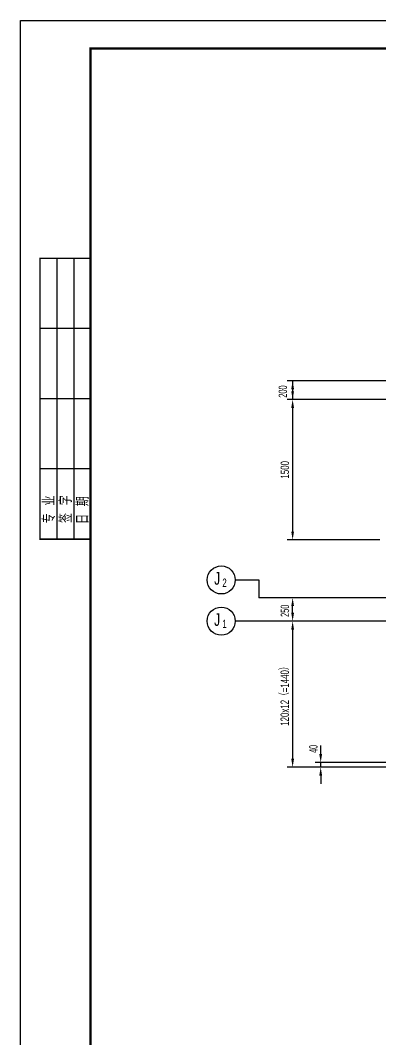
# Model space of a CAD drawing. Extents: x 7203 to 32733, y 57887 to 76007.
# Drawn here: x 7353 to 11206, y 64964 to 75857 of the extents above; entities that cross this region are included whole.
import ezdxf

# ---------------------------------------------------------------- set-up
doc = ezdxf.new("R2010")
doc.units = 0
doc.header["$LTSCALE"] = 30
doc.layers.add('DIM', color=7, linetype='CONTINUOUS')
doc.styles.add('HZ', font='ced.shx', dxfattribs={"width": 0.7, "height": 90, "bigfont": 'hz.shx'})

msp = doc.modelspace()

# ---------------------------------------------------------------- linework, layer by layer
at = {"layer": 'DIM'}
for p, q in [((7353, 75857), (32583, 75857)), ((7353, 58037), (7353, 75857)), ((7743, 73313), (7743, 70313)), ((7923, 73313), (7923, 70313)), ((8103, 72563), (7563, 72563)), ((8103, 71813), (7563, 71813)), ((8103, 71063), (7563, 71063))]:
    msp.add_line(p, q, dxfattribs=at)
at = {"layer": 'DIM', "linetype": 'Continuous'}
for p, q in [((11926, 72004), (10205, 72004)), ((10265, 72004), (10265, 71804)), ((11637, 71804), (10205, 71804)), ((10250, 71804), (10205, 71804)), ((10265, 71714), (10265, 70394)), ((10265, 71714), (10265, 71624)), ((11199, 70304), (10205, 70304)), ((11476, 69687), (9902, 69687)), ((10250, 69687), (10205, 69687)), ((10265, 69527), (10265, 69617)), ((11476, 69437), (9651, 69437)), ((10250, 69437), (10205, 69437)), ((10265, 69347), (10265, 67967)), ((10265, 69347), (10265, 69257)), ((10565, 68017), (10565, 68107)), ((11717, 67877), (10205, 67877)), ((11717, 67927), (10505, 67927)), ((10574, 67877), (10505, 67877)), ((10565, 67877), (10565, 67927)), ((10565, 67787), (10565, 67697))]:
    msp.add_line(p, q, dxfattribs=at)
at = {"layer": 'DIM', "color": 7, "linetype": 'Continuous'}
for p, q in [((9651, 69877), (9902, 69877)), ((9902, 69877), (9902, 69687))]:
    msp.add_line(p, q, dxfattribs=at)
at = {"layer": 'DIM', "const_width": 27}
msp.add_lwpolyline([(8103, 58337), (8103, 75557), (32283, 75557), (32283, 58337)], close=True, dxfattribs=at)
at = {"layer": 'DIM', "const_width": 15}
msp.add_lwpolyline([(8103, 73313), (7563, 73313), (7563, 70313), (8103, 70313)], dxfattribs=at)
at = {"layer": 'DIM', "color": 7, "linetype": 'Continuous'}
for centre in [(9501, 69877), (9501, 69437)]:
    msp.add_circle(centre, 150, dxfattribs=at)
at = {"layer": 'DIM', "linetype": 'Continuous'}
for points in [[(10250, 71914), (10280, 71914), (10265, 72004)], [(10250, 71894), (10280, 71894), (10265, 71804)], [(10250, 71714), (10280, 71714), (10265, 71804)], [(10250, 70394), (10280, 70394), (10265, 70304)], [(10250, 69597), (10280, 69597), (10265, 69687)], [(10250, 69527), (10280, 69527), (10265, 69437)], [(10250, 69347), (10280, 69347), (10265, 69437)], [(10550, 68017), (10580, 68017), (10565, 67927)], [(10250, 67967), (10280, 67967), (10265, 67877)], [(10550, 67787), (10580, 67787), (10565, 67877)]]:
    msp.add_solid(points, dxfattribs=at)

# ---------------------------------------------------------------- texts
at = {"layer": 'DIM', "linetype": 'Continuous', "style": 'HZ'}
for s, width, p in [('200', 0.6, (10205, 71825)), ('250', 0.6, (10227, 69482)), ('40', 0.5, (10532, 68030))]:
    msp.add_text(s, height=90, rotation=90, dxfattribs=dict(at, width=width)).set_placement(p)
at = {"layer": 'DIM', "style": 'HZ', "width": 0.85}
for s, p in [('专  业', (7724, 70482)), ('签  字', (7904, 70486)), ('日  期', (8084, 70475))]:
    msp.add_text(s, height=132, rotation=90, dxfattribs=at).set_placement(p)
at = {"layer": 'DIM', "linetype": 'Continuous', "style": 'HZ', "width": 0.7}
for p in [(9426, 69826), (9426, 69386)]:
    msp.add_text('J', height=135, dxfattribs=at).set_placement(p)
at = {"layer": 'DIM', "color": 7, "linetype": 'Continuous', "style": 'HZ', "width": 0.7}
for s, p in [('2', (9513, 69802)), ('1', (9513, 69363))]:
    msp.add_text(s, height=90, dxfattribs=at).set_placement(p)
at = {"layer": 'DIM', "linetype": 'Continuous', "char_height": 90, "attachment_point": 5, "rotation": 90, "style": 'HZ'}
for s, insert in [('\\A1;1500', (10182, 71054)), ('120x12（=1440）', (10182, 68657))]:
    msp.add_mtext(s, dxfattribs=dict(at, insert=insert))

doc.saveas('drawing.dxf')
